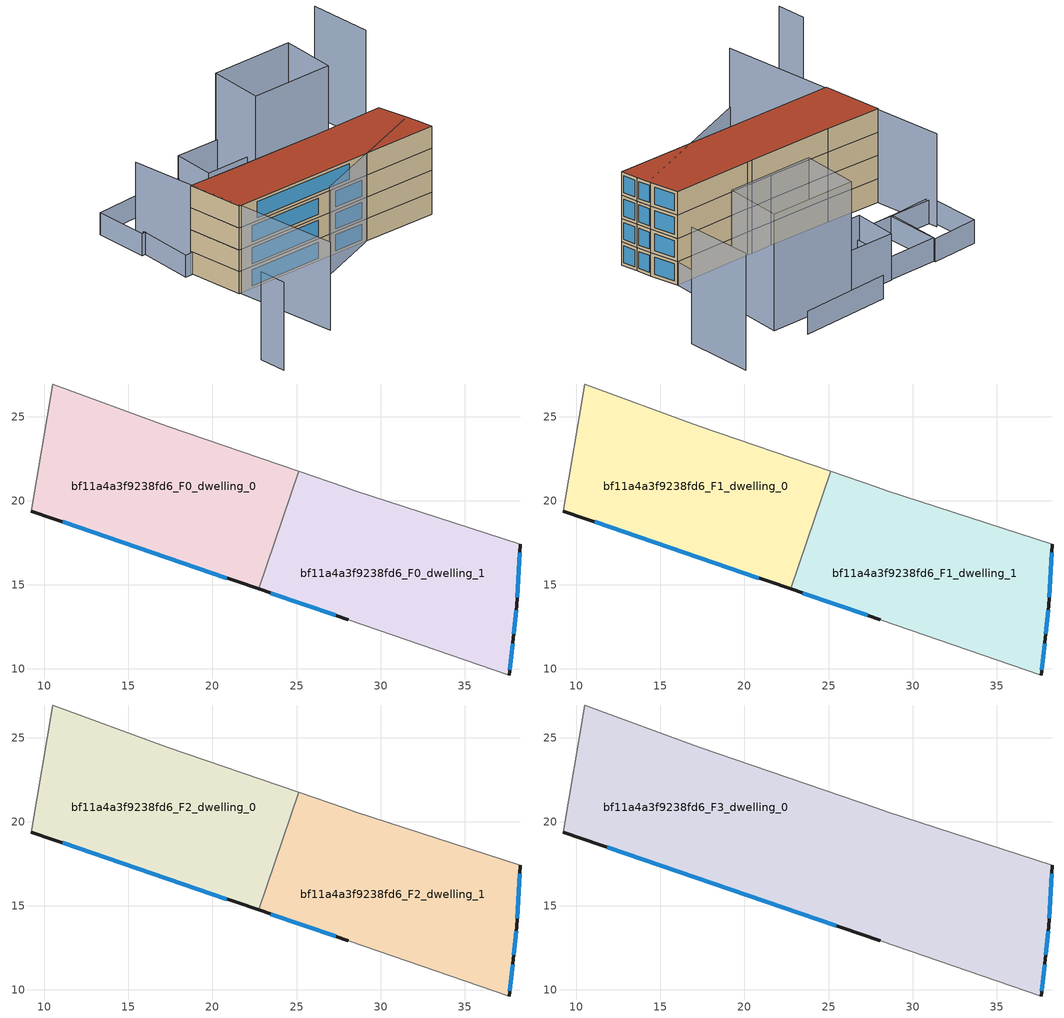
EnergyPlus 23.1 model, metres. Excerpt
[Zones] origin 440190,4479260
bf11a4a3f9238fd6_F0_dwelling_0
 floor ground (EU_floor_Construction): 25.14,21.74 22.74,14.75 9.21,19.38 10.49,26.94 17.31,24.43 z0
 wall outside (EU_wall_Construction): 9.21,19.38 22.74,14.75 z0:3
 wall adiabatic (EU_wall_Construction): 25.14,21.74 17.31,24.43 10.49,26.94 9.21,19.38 z0:3
 wall to bf11a4a3f9238fd6_F0_dwelling_1 (EU_wall_Construction): 22.74,14.75 25.14,21.74 z0:3
 window (EU_Window_Construction): 11.08,18.74 20.86,15.39 z0.42:2.58
bf11a4a3f9238fd6_F0_dwelling_1
 floor ground (EU_floor_Construction): 38.32,17.4 38.1,13.75 37.89,11.8 37.64,9.63 28.07,12.93 22.74,14.75 25.14,21.74 27.9,20.79 28.47,20.59 z0
 wall outside (EU_wall_Construction): 37.64,9.63 37.89,11.8 38.1,13.75 38.32,17.4 / 22.74,14.75 28.07,12.93 z0:3
 wall adiabatic (EU_wall_Construction): 38.32,17.4 28.47,20.59 27.9,20.79 25.14,21.74 / 28.07,12.93 37.64,9.63 z0:3
 window (EU_Window_Construction): 38.13,14.25 38.29,16.89 / 37.92,12.07 38.07,13.48 / 37.68,9.93 37.85,11.5 / 23.48,14.5 27.33,13.18 z0.42:2.58
bf11a4a3f9238fd6_F1_dwelling_0
 floor to bf11a4a3f9238fd6_F0_dwelling_0 (EU_floor_Construction): 25.14,21.74 22.74,14.75 9.2,19.38 10.49,26.94 17.31,24.43 z3
 wall outside (EU_wall_Construction): 9.21,19.38 22.74,14.75 z3:6
 wall adiabatic (EU_wall_Construction): 25.14,21.74 17.31,24.43 10.49,26.94 9.21,19.38 z3:6
 wall to bf11a4a3f9238fd6_F1_dwelling_1 (EU_wall_Construction): 22.74,14.75 25.14,21.74 z3:6
 window (EU_Window_Construction): 11.08,18.74 20.86,15.39 z3.42:5.58
bf11a4a3f9238fd6_F1_dwelling_1
 floor to bf11a4a3f9238fd6_F0_dwelling_1 (EU_floor_Construction): 38.32,17.4 38.1,13.75 37.89,11.8 37.64,9.63 28.07,12.93 22.74,14.75 25.14,21.74 27.9,20.79 28.47,20.59 z3
 wall outside (EU_wall_Construction): 37.64,9.63 37.89,11.8 38.1,13.75 38.32,17.4 / 22.74,14.75 28.07,12.93 z3:6
 wall adiabatic (EU_wall_Construction): 38.32,17.4 28.47,20.59 27.9,20.79 25.14,21.74 / 28.07,12.93 37.64,9.63 z3:6
 window (EU_Window_Construction): 38.13,14.25 38.29,16.89 / 37.92,12.07 38.07,13.48 / 37.68,9.93 37.85,11.5 / 23.48,14.5 27.33,13.18 z3.42:5.58
bf11a4a3f9238fd6_F2_dwelling_0
 floor to bf11a4a3f9238fd6_F1_dwelling_0 (EU_floor_Construction): 25.14,21.74 22.74,14.75 9.2,19.38 10.49,26.94 17.31,24.43 z6
 wall outside (EU_wall_Construction): 9.21,19.38 22.74,14.75 z6:9
 wall adiabatic (EU_wall_Construction): 25.14,21.74 17.31,24.43 10.49,26.94 9.21,19.38 z6:9
 wall to bf11a4a3f9238fd6_F2_dwelling_1 (EU_wall_Construction): 22.74,14.75 25.14,21.74 z6:9
 window (EU_Window_Construction): 11.08,18.74 20.86,15.39 z6.42:8.58
bf11a4a3f9238fd6_F2_dwelling_1
 floor to bf11a4a3f9238fd6_F1_dwelling_1 (EU_floor_Construction): 38.32,17.4 38.1,13.75 37.89,11.8 37.64,9.63 28.07,12.93 22.74,14.75 25.14,21.74 27.9,20.79 28.47,20.59 z6
 wall outside (EU_wall_Construction): 37.64,9.63 37.89,11.8 38.1,13.75 38.32,17.4 / 22.74,14.75 28.07,12.93 z6:9
 wall adiabatic (EU_wall_Construction): 38.32,17.4 28.47,20.59 27.9,20.79 25.14,21.74 / 28.07,12.93 37.64,9.63 z6:9
 window (EU_Window_Construction): 38.13,14.25 38.29,16.89 / 37.92,12.07 38.07,13.48 / 37.68,9.93 37.85,11.5 / 23.48,14.5 27.33,13.18 z6.42:8.58
bf11a4a3f9238fd6_F3_dwelling_0
 floor to bf11a4a3f9238fd6_F2_dwelling_0 (EU_floor_Construction): 25.14,21.74 22.74,14.75 9.2,19.38 10.49,26.94 17.31,24.43 z9
 floor to bf11a4a3f9238fd6_F2_dwelling_1 (EU_floor_Construction): 38.32,17.4 38.1,13.75 37.89,11.8 37.64,9.63 28.07,12.93 22.74,14.75 25.14,21.74 27.9,20.79 28.47,20.59 z9
 wall outside (EU_wall_Construction): 37.64,9.63 37.89,11.8 38.1,13.75 38.32,17.4 / 9.21,19.38 28.07,12.93 z9:12
 wall adiabatic (EU_wall_Construction): 38.32,17.4 28.47,20.59 27.9,20.79 17.31,24.43 10.49,26.94 9.21,19.38 / 28.07,12.93 37.64,9.63 z9:12
 window (EU_Window_Construction): 38.13,14.25 38.29,16.89 / 37.92,12.07 38.07,13.48 / 37.68,9.93 37.85,11.5 / 11.82,18.49 25.45,13.82 z9.42:11.58
 roof outside (EU_roof_Construction): 37.64,9.63 37.89,11.8 38.1,13.75 38.32,17.4 28.47,20.59 27.9,20.79 17.31,24.43 10.49,26.94 9.21,19.38 28.07,12.93 z12
shading: 18.76,12.52 37.48,13.34 / -3.16,8.95 -3.97,5.33 / 12,35.45 7.21,5.54 z0:12; 40.49,35.67 29.18,38.75 / 11.83,34.31 40.75,24.68 / 40.75,24.68 38.3,17.32 / 38.3,17.32 9.37,26.96 / 9.37,26.96 11.83,34.31 / 18.88,39.2 25.2,37.24 / 25.2,37.24 23.14,30.6 / 23.14,30.6 16.82,32.56 / 16.82,32.56 18.88,39.2 / 18.94,39.44 17.14,32.54 / 17.14,32.54 11.19,34.09 / 11.19,34.09 13,41 / 13,41 18.94,39.44 z0:3; 49.06,25.63 51.05,33.9 / 39.43,25.11 28.64,28.71 / 28.64,28.71 30.95,35.65 / 30.95,35.65 41.74,32.05 / 41.74,32.05 39.43,25.11 z0:15; 29.19,30.19 23.37,32.12 / 23.37,32.12 25.11,37.36 / 25.11,37.36 30.93,35.43 / 30.93,35.43 29.19,30.19 z0:6
[Building]
EU S2 Campaign: North Axis=0; Terrain=City; Solar Distribution=FullExterior
[Site:Location]
Madrid: Latitude=40.5; Longitude=-3.5; Time Zone=1; Elevation=609
[SizingPeriod:WeatherFileDays]
AnnualSizingPeriod: Begin Month=1; Begin Day of Month=1; End Month=12; End Day of Month=31; Day of Week for Start Day=Monday; Use Weather File Daylight Saving Period=No; Use Weather File Rain and Snow Indicators=No
[MATERIAL]
EU_InternalMass_Material: Roughness=MediumRough; Thickness=0.1; Conductivity=1; Density=1800; Specific Heat=900; Thermal Absorptance=0.9; Solar Absorptance=0.7; Visible Absorptance=0.7
[MATERIAL:NOMASS] Roughness=MediumRough; Thermal Absorptance=0.9; Solar Absorptance=0.7; Visible Absorptance=0.7
Name | Thermal Resistance
EU_wall_NoMass | 1.60022
EU_roof_NoMass | 1.57597
EU_floor_NoMass | 0.470652
[WINDOWMATERIAL:SIMPLEGLAZINGSYSTEM]
EU_Window_SimpleGlazing: UFactor=3.28802; Solar Heat Gain Coefficient=0.85; Visible Transmittance=0.85
[CONSTRUCTION]
EU_wall_Construction: EU_wall_NoMass
EU_roof_Construction: EU_roof_NoMass
EU_floor_Construction: EU_floor_NoMass
EU_InternalMass_Construction: EU_InternalMass_Material
EU_Window_Construction: EU_Window_SimpleGlazing
[ZONE] Type=1; Multiplier=1; Ceiling Height=autocalculate; Floor Area=autocalculate; Part of Total Floor Area=Yes
Name | Volume
bf11a4a3f9238fd6_F0_dwelling_0 | 332.728
bf11a4a3f9238fd6_F1_dwelling_0; bf11a4a3f9238fd6_F2_dwelling_0 | 332.727
bf11a4a3f9238fd6_F3_dwelling_0 | 665.408
bf11a4a3f9238fd6_F0_dwelling_1 | 332.688
bf11a4a3f9238fd6_F1_dwelling_1; bf11a4a3f9238fd6_F2_dwelling_1 | 332.689
[INTERNALMASS] Construction=EU_InternalMass_Construction
Name | Zone or ZoneList | Surface Area
bf11a4a3f9238fd6_F0_dwelling_0_EU_InternalMass | bf11a4a3f9238fd6_F0_dwelling_0 | 110.909
bf11a4a3f9238fd6_F0_dwelling_1_EU_InternalMass | bf11a4a3f9238fd6_F0_dwelling_1 | 110.896
bf11a4a3f9238fd6_F1_dwelling_0_EU_InternalMass | bf11a4a3f9238fd6_F1_dwelling_0 | 110.909
bf11a4a3f9238fd6_F1_dwelling_1_EU_InternalMass | bf11a4a3f9238fd6_F1_dwelling_1 | 110.896
bf11a4a3f9238fd6_F2_dwelling_0_EU_InternalMass | bf11a4a3f9238fd6_F2_dwelling_0 | 110.909
bf11a4a3f9238fd6_F2_dwelling_1_EU_InternalMass | bf11a4a3f9238fd6_F2_dwelling_1 | 110.896
bf11a4a3f9238fd6_F3_dwelling_0_EU_InternalMass | bf11a4a3f9238fd6_F3_dwelling_0 | 221.803
[OTHEREQUIPMENT] Fuel Type=Electricity; Design Level Calculation Method=Watts/Area; Power per Zone Floor Area=1; Fraction Latent=0; Fraction Radiant=0; Fraction Lost=0; Carbon Dioxide Generation Rate=0; EndUse Subcategory=EU_Step8_InternalGains
Name | Zone or ZoneList or Space or SpaceList | Schedule
EU_Step8_InternalGain_bf11a4a3f9238fd6_F0_dwelling_0_f000 | bf11a4a3f9238fd6_F0_dwelling_0 | EU_Step8_GainSchedule_bf11a4a3f9238fd6_F0_dwelling_0_f000
EU_Step8_InternalGain_bf11a4a3f9238fd6_F0_dwelling_1_f000 | bf11a4a3f9238fd6_F0_dwelling_1 | EU_Step8_GainSchedule_bf11a4a3f9238fd6_F0_dwelling_1_f000
EU_Step8_InternalGain_bf11a4a3f9238fd6_F1_dwelling_0_f000 | bf11a4a3f9238fd6_F1_dwelling_0 | EU_Step8_GainSchedule_bf11a4a3f9238fd6_F1_dwelling_0_f000
EU_Step8_InternalGain_bf11a4a3f9238fd6_F1_dwelling_1_f000 | bf11a4a3f9238fd6_F1_dwelling_1 | EU_Step8_GainSchedule_bf11a4a3f9238fd6_F1_dwelling_1_f000
EU_Step8_InternalGain_bf11a4a3f9238fd6_F2_dwelling_0_f000 | bf11a4a3f9238fd6_F2_dwelling_0 | EU_Step8_GainSchedule_bf11a4a3f9238fd6_F2_dwelling_0_f000
EU_Step8_InternalGain_bf11a4a3f9238fd6_F2_dwelling_1_f000 | bf11a4a3f9238fd6_F2_dwelling_1 | EU_Step8_GainSchedule_bf11a4a3f9238fd6_F2_dwelling_1_f000
EU_Step8_InternalGain_bf11a4a3f9238fd6_F3_dwelling_0_f000 | bf11a4a3f9238fd6_F3_dwelling_0 | EU_Step8_GainSchedule_bf11a4a3f9238fd6_F3_dwelling_0_f000
[ZONEVENTILATION:DESIGNFLOWRATE] Schedule=EU_AlwaysOn; Design Flow Rate Calculation Method=AirChanges/Hour; Air Changes per Hour=0.480704; Ventilation Type=Natural; Fan Pressure Rise=0; Fan Total Efficiency=1; Constant Term Coefficient=1; Temperature Term Coefficient=0; Velocity Term Coefficient=0; Velocity Squared Term Coefficient=0; Minimum Indoor Temperature=-100; Maximum Indoor Temperature=100; Delta Temperature=-100; Minimum Outdoor Temperature=-100; Maximum Outdoor Temperature=100; Maximum Wind Speed=40
Name | Zone or ZoneList or Space or SpaceList
EU_ConstantAir_bf11a4a3f9238fd6_F0_dwelling_0 | bf11a4a3f9238fd6_F0_dwelling_0
EU_ConstantAir_bf11a4a3f9238fd6_F0_dwelling_1 | bf11a4a3f9238fd6_F0_dwelling_1
EU_ConstantAir_bf11a4a3f9238fd6_F1_dwelling_0 | bf11a4a3f9238fd6_F1_dwelling_0
EU_ConstantAir_bf11a4a3f9238fd6_F1_dwelling_1 | bf11a4a3f9238fd6_F1_dwelling_1
EU_ConstantAir_bf11a4a3f9238fd6_F2_dwelling_0 | bf11a4a3f9238fd6_F2_dwelling_0
EU_ConstantAir_bf11a4a3f9238fd6_F2_dwelling_1 | bf11a4a3f9238fd6_F2_dwelling_1
EU_ConstantAir_bf11a4a3f9238fd6_F3_dwelling_0 | bf11a4a3f9238fd6_F3_dwelling_0
[HVACTEMPLATE:THERMOSTAT] Constant Heating Setpoint=20; Constant Cooling Setpoint=50
EU_HeatOnly_bf11a4a3f9238fd6_F0_dwelling_0; EU_HeatOnly_bf11a4a3f9238fd6_F0_dwelling_1; EU_HeatOnly_bf11a4a3f9238fd6_F1_dwelling_0; EU_HeatOnly_bf11a4a3f9238fd6_F1_dwelling_1; EU_HeatOnly_bf11a4a3f9238fd6_F2_dwelling_0; EU_HeatOnly_bf11a4a3f9238fd6_F2_dwelling_1; EU_HeatOnly_bf11a4a3f9238fd6_F3_dwelling_0
[HVACTEMPLATE:ZONE:IDEALLOADSAIRSYSTEM] System Availability Schedule=EU_AlwaysOn; Maximum Heating Supply Air Temperature=50; Minimum Cooling Supply Air Temperature=13; Maximum Heating Supply Air Humidity Ratio=0.0156; Minimum Cooling Supply Air Humidity Ratio=0.0077; Heating Limit=NoLimit; Cooling Limit=NoLimit; Heating Availability Schedule=EU_AlwaysOn; Cooling Availability Schedule=EU_CoolingOff; Dehumidification Control Type=ConstantSensibleHeatRatio; Cooling Sensible Heat Ratio=0.7; Dehumidification Setpoint=60; Humidification Control Type=None; Humidification Setpoint=30; Outdoor Air Method=None; Outdoor Air Flow Rate per Person=0.00944; Outdoor Air Flow Rate per Zone Floor Area=0; Outdoor Air Flow Rate per Zone=0; Demand Controlled Ventilation Type=None; Outdoor Air Economizer Type=NoEconomizer; Heat Recovery Type=None; Sensible Heat Recovery Effectiveness=0.7; Latent Heat Recovery Effectiveness=0.65
Name | Template Thermostat
bf11a4a3f9238fd6_F0_dwelling_0 | EU_HeatOnly_bf11a4a3f9238fd6_F0_dwelling_0
bf11a4a3f9238fd6_F0_dwelling_1 | EU_HeatOnly_bf11a4a3f9238fd6_F0_dwelling_1
bf11a4a3f9238fd6_F1_dwelling_0 | EU_HeatOnly_bf11a4a3f9238fd6_F1_dwelling_0
bf11a4a3f9238fd6_F1_dwelling_1 | EU_HeatOnly_bf11a4a3f9238fd6_F1_dwelling_1
bf11a4a3f9238fd6_F2_dwelling_0 | EU_HeatOnly_bf11a4a3f9238fd6_F2_dwelling_0
bf11a4a3f9238fd6_F2_dwelling_1 | EU_HeatOnly_bf11a4a3f9238fd6_F2_dwelling_1
bf11a4a3f9238fd6_F3_dwelling_0 | EU_HeatOnly_bf11a4a3f9238fd6_F3_dwelling_0
[SIZING:ZONE] Zone Cooling Design Supply Air Temperature Input Method=SupplyAirTemperature; Zone Cooling Design Supply Air Temperature=13; Zone Heating Design Supply Air Temperature Input Method=SupplyAirTemperature; Zone Heating Design Supply Air Temperature=50; Zone Cooling Design Supply Air Humidity Ratio=0.008; Zone Heating Design Supply Air Humidity Ratio=0.008; Cooling Design Air Flow Method=DesignDay; Cooling Design Air Flow Rate=0; Cooling Minimum Air Flow per Zone Floor Area=0.000762; Cooling Minimum Air Flow=0; Cooling Minimum Air Flow Fraction=0.2; Heating Design Air Flow Method=DesignDay; Heating Design Air Flow Rate=0; Heating Maximum Air Flow per Zone Floor Area=0.002032; Heating Maximum Air Flow=0.141576; Heating Maximum Air Flow Fraction=0.3; Account for Dedicated Outdoor Air System=No; Dedicated Outdoor Air System Control Strategy=NeutralSupplyAir; Dedicated Outdoor Air Low Setpoint Temperature for Design=autosize; Dedicated Outdoor Air High Setpoint Temperature for Design=autosize; Zone Load Sizing Method=Sensible Load Only No Latent Load; Zone Latent Cooling Design Supply Air Humidity Ratio Input Method=HumidityRatioDifference; Zone Cooling Design Supply Air Humidity Ratio Difference=0.005; Zone Latent Heating Design Supply Air Humidity Ratio Input Method=HumidityRatioDifference; Zone Humidification Design Supply Air Humidity Ratio Difference=0.005
bf11a4a3f9238fd6_F0_dwelling_0; bf11a4a3f9238fd6_F0_dwelling_1; bf11a4a3f9238fd6_F1_dwelling_0; bf11a4a3f9238fd6_F1_dwelling_1; bf11a4a3f9238fd6_F2_dwelling_0; bf11a4a3f9238fd6_F2_dwelling_1; bf11a4a3f9238fd6_F3_dwelling_0
[SCHEDULE:CONSTANT]
Name | Hourly Value
EU_AlwaysOn | 1
EU_CoolingOff | 0
[SCHEDULE:FILE] Column Number=1; Rows to Skip at Top=0; Number of Hours of Data=8760; Column Separator=Comma; Interpolate to Timestep=No; Minutes per Item=60; Adjust Schedule for Daylight Savings=Yes
Name | File
EU_Step8_GainSchedule_bf11a4a3f9238fd6_F0_dwelling_0_f000 | ../../schedules/bf11a4a3f9238fd6/bf11a4a3f9238fd6_F0_dwelling_0_f000_gain.csv
EU_Step8_GainSchedule_bf11a4a3f9238fd6_F0_dwelling_1_f000 | ../../schedules/bf11a4a3f9238fd6/bf11a4a3f9238fd6_F0_dwelling_1_f000_gain.csv
EU_Step8_GainSchedule_bf11a4a3f9238fd6_F1_dwelling_0_f000 | ../../schedules/bf11a4a3f9238fd6/bf11a4a3f9238fd6_F1_dwelling_0_f000_gain.csv
EU_Step8_GainSchedule_bf11a4a3f9238fd6_F1_dwelling_1_f000 | ../../schedules/bf11a4a3f9238fd6/bf11a4a3f9238fd6_F1_dwelling_1_f000_gain.csv
EU_Step8_GainSchedule_bf11a4a3f9238fd6_F2_dwelling_0_f000 | ../../schedules/bf11a4a3f9238fd6/bf11a4a3f9238fd6_F2_dwelling_0_f000_gain.csv
EU_Step8_GainSchedule_bf11a4a3f9238fd6_F2_dwelling_1_f000 | ../../schedules/bf11a4a3f9238fd6/bf11a4a3f9238fd6_F2_dwelling_1_f000_gain.csv
EU_Step8_GainSchedule_bf11a4a3f9238fd6_F3_dwelling_0_f000 | ../../schedules/bf11a4a3f9238fd6/bf11a4a3f9238fd6_F3_dwelling_0_f000_gain.csv
